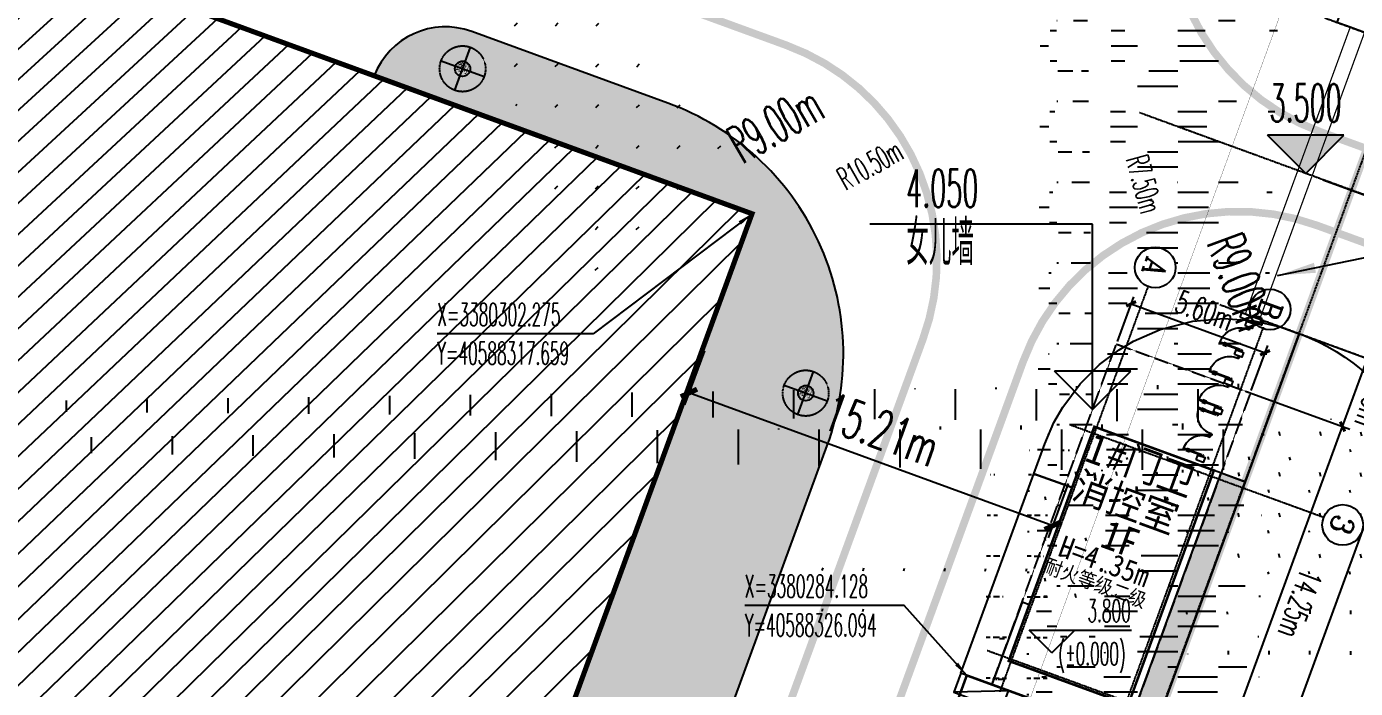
# Model space of a CAD drawing. Extents: x 40587750025 to 40589176181, y 3379490076 to 3381196839.
# Drawn here: x 40588289168 to 40588341356, y 3380283615 to 3380309632 of the extents above; entities that cross this region are included whole.
import ezdxf
from ezdxf.enums import TextEntityAlignment as Align

# ---------------------------------------------------------------- set-up
doc = ezdxf.new("R2010")
doc.units = 0
doc.header["$LTSCALE"] = 10
for name, pattern in [('10平面$0$DOTE', [2.4200000000000004, 2, -0.2, 0.02, -0.2]), ('CENTER', [50.800000000000004, 31.75, -6.35, 6.35, -6.35]), ('DASH', [0.35, 0.25, -0.1]), ('DOTE', [2.4200000000000004, 2, -0.2, 0.02, -0.2]), ('总平面图轴网$0$DASHED', [0.75, 0.5, -0.25])]:
    doc.linetypes.add(name, pattern=pattern)
for name, color, linetype in [('0-HX', 1, 'Continuous'), ('00绿地$0$A-车位', 253, 'Continuous'), ('10平面$0$A-AXIS-DOTE', 14, '10平面$0$DOTE'), ('A-AXIS-D', 1, 'Continuous'), ('A-AXIS-DOTE', 14, 'DOTE'), ('A-AXIS-DP', 126, 'Continuous'), ('A-CURTAIN', 84, 'Continuous'), ('A-HATCH-1', 252, 'Continuous'), ('A-LIN-Dot', 163, 'DASH'), ('A-LIN-V', 9, 'Continuous'), ('A-建筑提资施工单位', 211, 'Continuous'), ('AS-WALL', 40, 'Continuous'), ('AXIS_TEXT', 7, 'Continuous'), ('DIM_LEAD', 3, 'Continuous'), ('JT-路缘石线', 5, 'Continuous'), ('JT-道路红线', 7, 'Continuous'), ('建-尺寸', 3, 'Continuous'), ('建-文字', 7, 'Continuous'), ('建-标高', 3, 'Continuous'), ('建筑物控制线', 7, 'Continuous'), ('总-坐标', 3, 'Continuous'), ('总-标高', 3, 'Continuous'), ('消防车道', 20, 'Continuous')]:
    doc.layers.add(name, color=color, linetype=linetype)
doc.styles.add('_TCH_AXIS', font='COMPLEX', dxfattribs={"bigfont": 'GBCBIG'})
doc.styles.add('_TCH_DIM', font='SIMPLEX', dxfattribs={"width": 0.7, "bigfont": 'GBCBIG'})
doc.styles.add('A-DIM', font='SIMPLEX', dxfattribs={"width": 0.7, "bigfont": 'GBCBIG'})
doc.styles.add('A-DIM_T3', font='SIMPLEX', dxfattribs={"width": 0.6, "bigfont": 'GBCBIG'})
doc.styles.add('A-STANDARD', font='SIMPLEX', dxfattribs={"width": 0.7, "bigfont": 'GBCBIG'})
doc.styles.add('黑体', font='simhei.ttf', dxfattribs={"width": 0.9})
doc.dimstyles.new('A-DIM-300', dxfattribs={"dimscale": 300, "dimtxt": 2.975, "dimasz": 1, "dimexe": 1, "dimexo": 1, "dimgap": 1, "dimtad": 1, "dimlfac": 0.001, "dimzin": 0, "dimdsep": 46, "dimtxsty": 'A-DIM_T3', "dimblk": 'ARCHTICK', "dimcen": 0.09, "dimazin": 2, "dimtfac": 1, "dimtix": 1, "dimtmove": 2, "dimatfit": 3, "dimfxl": 0, "dimtolj": 1, "dimtzin": 0, "dimarcsym": 0})
doc.dimstyles.new('A-DIM-500', dxfattribs={"dimscale": 500, "dimtxt": 2.975, "dimasz": 1, "dimexe": 1, "dimexo": 1, "dimgap": 1, "dimtad": 1, "dimlfac": 0.001, "dimzin": 0, "dimdsep": 46, "dimtxsty": 'A-DIM_T3', "dimblk": 'ARCHTICK', "dimcen": 0.09, "dimazin": 2, "dimtfac": 1, "dimtix": 1, "dimtmove": 2, "dimatfit": 3, "dimfxl": 0, "dimtolj": 1, "dimtzin": 0, "dimarcsym": 0})
pattern_1 = [(19.99999999999998, (440.107795715332, 194.2398300170898), (956.275963936384, 2050.740422578524), [240, -48, 64, -48, 240, -960]), (19.99999999999998, (348.5154342651367, 211.9834671020508), (956.275963936384, 2050.740422578524), [160, -120, 240, -120, 160, -800]), (19.99999999999998, (655.8504104614258, 1004.918022155762), (956.275963936384, 2050.740422578524), [200, -80, 200, -1120]), (19.99999999999998, (-205.3501281738281, 1032.003547668457), (956.275963936384, 2050.740422578524), [80, -160, 80, -1280]), (110, (-54.99931335449219, 1086.72677230835), (-2050.740422578524, 956.275963936384), [143.9999999999999, -1456]), (110, (724.3924865722656, 348.7915229797363), (-2050.740422578524, 956.275963936384), [159.9999999999999, -1440]), (110, (881.3766403198242, 1087.002857208252), (-2050.740422578524, 956.275963936384), [159.9999999999999, -1440]), (65.00000000000001, (925.3208694458008, 404.8966331481934), (-547.2322293314808, 1503.508193286057), [160, -2102.7416992]), (154.9999999999999, (534.4087371826172, 262.6162528991699), (-1503.508193286057, -547.2322293314808), [160, -2102.741699199999]), (83.43494882, (877.4794540405273, 395.9972076416016), (-547.2322292444445, 1503.508193285503), [160, -3417.7087632]), (95.96375653, (799.5678939819336, 376.1531410217285), (-547.2322291846804, 1503.508193052025), [159.9999999999999, -6436.969001599999]), (95.96375653, (956.5520477294922, 1114.364471435547), (-547.2322291846804, 1503.508193052025), [128, -6468.969001599999]), (95.96375653, (-24.92916107177734, 1097.671417236328), (-547.2322291846804, 1503.508193052025), [112, -6484.969001599998]), (124.03624347, (649.2170791625977, 321.4299125671387), (-547.2322292935037, 1503.508193012417), [160, -6436.9690016]), (124.03624347, (806.2012252807617, 1059.641246795654), (-547.2322292935037, 1503.508193012417), [128, -6468.9690016]), (124.03624347, (-85.06947326660156, 1075.782127380371), (-547.2322292935037, 1503.508193012417), [112, -6484.9690016]), (136.5650512, (576.7778244018555, 286.5507621765137), (-547.2322299226216, 1503.508193038666), [159.9999999999999, -3417.706876319999])]

# ---------------------------------------------------------------- blocks, each defined once
blk = doc.blocks.new('GGRrrrr')
at = {"layer": 'A-CURTAIN'}
h = blk.add_hatch(dxfattribs=at)
h.set_pattern_fill('草坪或沼泽', color=256, scale=400, angle=19.99999999999998)
h.set_pattern_definition(pattern_1)
h.paths.add_polyline_path([(1393117.320922852, 618300.9193000793), (1393292.936767578, 540880.4741477966), (1330517.002159119, 532866.5696678162), (1241737.975387573, 527102.5202484131), (1161598.890319824, 521245.7613601685), (1240382.850791931, 783371.5528144836), (1244595.073738098, 797109.7279624939), (1261185.678756714, 852563.1131820679), (1335771.367614746, 847453.3053207397), (1355485.375518799, 842594.5098495483), (1380777.422203064, 840861.7712898254), (1392639.610717773, 828900.035358429), (1392845.235137939, 738250.2696037292), (1391845.237701416, 738248.0012702942), (1391806.246421814, 755447.9559936523), (1391306.45426178, 755446.8222770691), (1391785.831069946, 764447.9511528015), (1391640.544288635, 828487.3259391785), (1380332.88168335, 839889.8824043274), (1355330.389472961, 841602.7838134766), (1335616.381584167, 846461.5792884827), (1261914.650527954, 851510.8278846741), (1245552.140869141, 796819.8416023254), (1241339.732727051, 783081.0626220703), (1162974.660324097, 522348.9729347229), (1241669.135520935, 528100.1562232971), (1330421.199440002, 533862.4550628662), (1392290.937599182, 541760.6755371094), (1392117.323532104, 618298.6509666443)])
h.paths.add_polyline_path([(1393076.15146637, 636450.5321846008), (1392076.154045105, 636448.2638511658), (1392062.989784241, 641998.404788971), (1391563.607894897, 641997.2195243835), (1392041.628883362, 650998.2749595642), (1391886.520614624, 720048.3890342712), (1392886.518035889, 720050.6573638916)])
h = blk.add_hatch(dxfattribs=at)
h.set_pattern_fill('草坪或沼泽', color=256, scale=400, angle=19.99999999999998)
h.set_pattern_definition([(19.99999999999998, (440.107795715332, 194.2398300170898), (956.2759639363836, 2050.740422578524), [240, -48, 64, -48, 240, -960]), (19.99999999999998, (348.5154342651367, 211.9834671020508), (956.2759639363836, 2050.740422578524), [160, -120, 240, -120, 160, -800]), (19.99999999999998, (655.8504104614258, 1004.918022155762), (956.2759639363836, 2050.740422578524), [200, -80, 200, -1120]), (19.99999999999998, (-205.3501281738281, 1032.003547668457), (956.2759639363836, 2050.740422578524), [80, -160, 80, -1280]), (110, (-54.99931335449219, 1086.72677230835), (-2050.740422578524, 956.2759639363836), [143.9999999999999, -1456]), (110, (724.3924865722656, 348.7915229797363), (-2050.740422578524, 956.2759639363836), [159.9999999999999, -1440]), (110, (881.3766403198242, 1087.002857208252), (-2050.740422578524, 956.2759639363836), [159.9999999999999, -1440]), (65.00000000000001, (925.3208694458008, 404.8966331481934), (-547.2322293314807, 1503.508193286057), [160, -2102.7416992]), (154.9999999999999, (534.4087371826172, 262.6162528991699), (-1503.508193286057, -547.2322293314807), [160, -2102.741699199999]), (83.43494882, (877.4794540405273, 395.9972076416016), (-547.2322292444445, 1503.508193285503), [160, -3417.7087632]), (95.96375653, (799.5678939819336, 376.1531410217285), (-547.2322291846804, 1503.508193052025), [159.9999999999999, -6436.969001599999]), (95.96375653, (956.5520477294922, 1114.364471435547), (-547.2322291846804, 1503.508193052025), [128, -6468.969001599999]), (95.96375653, (-24.92916107177734, 1097.671417236328), (-547.2322291846804, 1503.508193052025), [112, -6484.969001599998]), (124.03624347, (649.2170791625977, 321.4299125671387), (-547.2322292935037, 1503.508193012417), [160, -6436.9690016]), (124.03624347, (806.2012252807617, 1059.641246795654), (-547.2322292935037, 1503.508193012417), [128, -6468.9690016]), (124.03624347, (-85.06947326660156, 1075.782127380371), (-547.2322292935037, 1503.508193012417), [112, -6484.9690016]), (136.5650512, (576.7778244018555, 286.5507621765137), (-547.232229922622, 1503.508193038667), [159.9999999999999, -3417.706876319999])])
edge = h.paths.add_edge_path()
edge.add_line((1391002.783584595, 755446.1334381104), (1391033.862896324, 755969.2298610318))
edge.add_line((1391033.86289978, 755969.2298622131), (1391484.60933056, 764440.2374043328))
edge.add_line((1391484.609329224, 764440.2374038696), (1391240.917746339, 828322.242167785))
edge.add_line((1391240.917747498, 828322.2421684265), (1380155.065434195, 839501.1268444082))
edge.add_line((1380155.065429688, 839501.1268424988), (1355268.395031075, 841206.093397873))
edge.add_line((1355268.39503479, 841206.0933990479), (1335554.387081419, 846064.8888675765))
edge.add_line((1335554.387077332, 846064.8888664246), (1262206.239214119, 851089.9137592164))
edge.add_line((1262206.239219666, 851089.9137611389), (1173161.430034699, 554852.1791891612))
edge.add_line((1173161.430030823, 554852.1791877747), (1173522.489795612, 554879.6278408373))
edge.add_line((1173522.4897995, 554879.6278419495), (1259298.694751966, 840247.1814245735))
edge.add_line((1259298.694747925, 840247.1814231873), (1260664.251583645, 840250.287743258))
edge.add_line((1260664.251579285, 840250.2877464294), (1260650.720505403, 845748.0085758491))
edge.add_line((1260650.72051239, 845748.0085716248), (1335651.042472096, 845918.1516353745))
edge.add_line((1335651.042472839, 845918.151638031), (1335663.543034486, 840420.7167655955))
edge.add_line((1335663.543029785, 840420.7167663574), (1342663.498677632, 840436.620142065))
edge.add_line((1342663.498680115, 840436.6201400757), (1342656.698541388, 843434.4194341273))
edge.add_line((1342656.698539734, 843434.4194335938), (1345656.684828249, 843441.2245361431))
edge.add_line((1345656.684829712, 843441.2245368958), (1345663.514863657, 840443.5152480957))
edge.add_line((1345663.514862061, 840443.515247345), (1365660.002805453, 840488.87754378))
edge.add_line((1365660.002807617, 840488.8775444031), (1374552.106933233, 839873.2337869616))
edge.add_arc((1367357.655082703, 824128.4532546997), 17310.63983173795, 5.5802626876526915, 65.44234737564938, ccw=False)
edge.add_line((1384586.259040833, 825811.7408561707), (1385552.940604924, 825812.0992239242))
edge.add_line((1385552.940605164, 825812.0992240906), (1390246.63666195, 825822.7249858105))
edge.add_line((1390246.636665344, 825822.72498703), (1390404.911168448, 755445.2751032704))
edge.add_line((1390404.911170959, 755445.2751045227), (1391002.783589707, 755446.1334401162))
h = blk.add_hatch(dxfattribs=at)
h.set_pattern_fill('草坪或沼泽', color=256, scale=400, angle=19.99999999999998)
h.set_pattern_definition(pattern_1)
edge = h.paths.add_edge_path()
edge.add_arc((1358469.977905273, 639472.7920036316), 3000.732754356062, 181.0990950428701, 270.1245664520083)
edge.add_line((1358476.501800537, 636472.0663452148), (1366676.015941844, 636490.6453150914))
edge.add_arc((1366652.198074341, 646990.6183128357), 10500.00001398691, 270.12996803641, 0.1299660173260436)
edge.add_line((1377152.171073914, 647014.4358100891), (1376996.336584259, 715714.259066583))
edge.add_arc((1366496.363571167, 715690.4415550232), 10500.00001027827, 0.1299660955623371, 90.12996813546087)
edge.add_line((1366472.545707703, 726190.414554596), (1358273.008517743, 726171.8149086899))
edge.add_arc((1358280.118545532, 723171.0912055969), 3000.732125477395, 90.13575865291708, 179.1612463305892)
edge.add_line((1355279.707946777, 723215.0173950195), (1371079.667372906, 723250.8576423869))
edge.add_line((1371079.667350769, 723250.8576393127), (1371269.756590032, 639451.073230685))
edge.add_line((1371269.756591797, 639451.0732307434), (1355469.79724155, 639415.2329980853))
h = blk.add_hatch(dxfattribs=at)
h.set_pattern_fill('草坪或沼泽', color=256, scale=400, angle=19.99999999999998)
h.set_pattern_definition(pattern_1)
h.paths.add_polyline_path([(1386311.725509644, 709135.373298645), (1385011.286651611, 709132.423412323), (1384992.346000671, 717482.4018592834), (1386592.783988953, 717486.0322570801), (1386603.89427948, 712588.0842208862), (1386303.895027161, 712587.4037094116)])
at = {"layer": 'A-HATCH-1'}
h = blk.add_hatch(dxfattribs=at)
h.set_pattern_fill('EARTH', color=256, scale=500, angle=20.20025663599732)
h.set_pattern_definition([(20.20025663599732, (-36923192475.80328, -17186905227.18266), (941.6876541343177, 2038.022782515202), [1587.5, -1587.5]), (20.20025663599732, (-36923192681.36612, -17186904668.48695), (941.6876541343177, 2038.022782515202), [1587.5, -1587.5]), (20.20025663599732, (-36923192886.92895, -17186904109.79124), (941.6876541343177, 2038.022782515202), [1587.5, -1587.5]), (110.2002566359973, (-36923192769.21803, -17186903855.0384), (-2038.022782515202, 941.6876541343177), [1587.5, -1587.5]), (110.2002566359973, (-36923192210.52229, -17186903649.47556), (-2038.022782515202, 941.6876541343177), [1587.5, -1587.5]), (110.2002566359973, (-36923191651.82658, -17186903443.91272), (-2038.022782515202, 941.6876541343177), [1587.5, -1587.5])])
h.paths.add_polyline_path([(1384992.346000671, 717482.4018592834), (1384989.510650635, 718732.3989143372), (1385042.510108948, 719639.6194725037), (1385156.424713135, 720322.9851760864), (1385486.353981018, 721433.8232765198), (1385938.002243042, 722400.1635627747), (1386457.531074524, 723206.4794692993), (1386875.437812805, 723722.5797309875), (1387698.741546631, 724519.9154167175), (1388780.182403564, 725267.9256248474), (1389896.328948975, 725786.8476638794), (1391022.324966431, 726104.5064506531), (1392078.304786682, 726238.1313209534), (1392872.479240417, 726239.9327812195), (1392886.519798279, 720050.6573753357), (1386586.998893738, 720036.3679237366), (1386592.783943176, 717486.0322532654)])
at = {"layer": 'A-CURTAIN'}
blk.add_lwpolyline([(1355469.797241211, 639415.2329978943, 0.4092405489993675), (1358476.501800537, 636472.0663452148), (1366676.015937805, 636490.6453132629, 0.4142135520516368), (1377152.171073914, 647014.4358100891), (1376996.336585999, 715714.2590675354, 0.4142135728009565), (1366472.545707703, 726190.414554596), (1358273.008514404, 726171.814907074, 0.4092406318726323), (1355279.707946777, 723215.0173950195), (1371079.667350769, 723250.8576393127), (1371269.756591797, 639451.0732307434)], format="xyb", close=True, dxfattribs=at)
for points in [[(1393076.15146637, 636450.5321846008), (1392076.154045105, 636448.2638511658), (1392062.989784241, 641998.404788971), (1391563.607894897, 641997.2195243835), (1392041.628883362, 650998.2749595642), (1391886.520614624, 720048.3890342712), (1392886.518035889, 720050.6573638916)], [(1386311.725509644, 709135.373298645), (1385011.286651611, 709132.423412323), (1384992.346000671, 717482.4018592834), (1386592.783988953, 717486.0322570801), (1386603.89427948, 712588.0842208862), (1386303.895027161, 712587.4037094116)]]:
    blk.add_lwpolyline(points, close=True, dxfattribs=at)
at = {"layer": 'A-HATCH-1'}
blk.add_lwpolyline([(1384992.346000671, 717482.4018592834), (1384989.510650635, 718732.3989143372), (1385042.510108948, 719639.6194725037), (1385156.424713135, 720322.9851760864), (1385486.353981018, 721433.8232765198), (1385938.002243042, 722400.1635627747), (1386457.531074524, 723206.4794692993), (1386875.437812805, 723722.5797309875), (1387698.741546631, 724519.9154167175), (1388780.182403564, 725267.9256248474), (1389896.328948975, 725786.8476638794), (1391022.324966431, 726104.5064506531), (1392078.304786682, 726238.1313209534), (1392872.479240417, 726239.9327812195), (1392886.519798279, 720050.6573753357), (1386586.998893738, 720036.3679237366), (1386592.783943176, 717486.0322532654)], close=True, dxfattribs=at)
blk = doc.blocks.new('00绿地$0$G$C40593B0A')
at = {"layer": '00绿地$0$A-车位'}
blk.add_lwpolyline([(-1559.999999523163, 590.0000009536743), (-759.9999995231628, 590.0000009536743), (-759.9999995231628, -1409.999999046326), (-1559.999999523163, -1409.999998569489)], close=True, dxfattribs=at)
blk.add_lwpolyline([(-759.9999995231628, 590.0000004768372), (-1559.999999284744, -1409.999998569489)], dxfattribs=at)
blk = doc.blocks.new('entry01')
at = {"layer": 'A-AXIS-D'}
for points in [[(0, 2.121320343559645), (2.121320343559631, 1.4210854715202e-14), (0, -2.121320343559645)], [(-0.700000000000017, -1.25), (-0.3000000000000114, -1.25), (-0.3000000000000114, 1.25), (-0.700000000000017, 1.25)]]:
    blk.add_hatch(color=20, dxfattribs=at).paths.add_polyline_path(points)
at = {"layer": 'A-AXIS-D', "color": 20}
blk.add_lwpolyline([(0, 2.121320343559645), (2.121320343559631, 1.4210854715202e-14), (0, -2.121320343559645), (0, 2.121320343559645)], dxfattribs=at)
blk.add_lwpolyline([(-0.700000000000017, -1.25), (-0.3000000000000114, -1.25), (-0.3000000000000114, 1.25), (-0.700000000000017, 1.25)], close=True, dxfattribs=at)
blk = doc.blocks.new('_ArchTick')
at = {"color": 0, "linetype": 'ByBlock', "const_width": 0.4}
blk.add_lwpolyline([(-0.5, -0.5), (0.5, 0.5)], dxfattribs=at)
blk = doc.blocks.new('*D656')
at = {"layer": 'Defpoints', "color": 0}
for p in [(105697.1315954852, -705082.0393479206), (110049.9798121285, -705082.0393467167), (105697.1315994263, -719331.6971225739)]:
    blk.add_point(p, dxfattribs=at)
at = {"layer": '建-尺寸', "color": 0, "lineweight": -2}
for p, q in [((105997.1315954852, -705082.0393478376), (110349.9798121285, -705082.0393466337)), ((110049.9798160696, -719331.69712137), (110049.9798121285, -705082.0393467167)), ((105997.1315994263, -719331.6971224908), (110349.9798160696, -719331.697121287))]:
    blk.add_line(p, q, dxfattribs=at)
at = {"layer": '建-尺寸', "color": 0, "lineweight": -2, "xscale": 300, "yscale": 300, "zscale": 300}
for p, rotation in [((110049.9798121285, -705082.0393467167), 90.00000001584644), ((110049.9798160696, -719331.69712137), 270.0000000158465)]:
    blk.add_blockref('_ArchTick', p, dxfattribs=dict(at, rotation=rotation))
at = {"layer": '建-尺寸', "color": 0, "insert": (110874.979814099, -712206.8682338152), "char_height": 892.5, "attachment_point": 5, "rotation": 270.00000001584647, "style": 'A-DIM_T3'}
blk.add_mtext('\\A1;14.25m', dxfattribs=at)
blk = doc.blocks.new('*D657')
at = {"layer": 'Defpoints', "color": 0}
for p in [(105697.1315946969, -702231.7040954747), (110049.9798113402, -702231.7040942708), (105697.1315954852, -705082.0393479206)]:
    blk.add_point(p, dxfattribs=at)
at = {"layer": '建-尺寸', "color": 0, "lineweight": -2}
for p, q in [((105997.1315946969, -702231.7040953917), (110349.9798113402, -702231.7040941878)), ((110049.9798121285, -705082.0393467167), (110049.9798113402, -702231.7040942708)), ((105997.1315954852, -705082.0393478376), (110349.9798121285, -705082.0393466337))]:
    blk.add_line(p, q, dxfattribs=at)
at = {"layer": '建-尺寸', "color": 0, "lineweight": -2, "xscale": 300, "yscale": 300, "zscale": 300}
for p, rotation in [((110049.9798113402, -702231.7040942708), 90.00000001584637), ((110049.9798121285, -705082.0393467167), 270.0000000158464)]:
    blk.add_blockref('_ArchTick', p, dxfattribs=dict(at, rotation=rotation))
at = {"layer": '建-尺寸', "color": 0, "insert": (110874.9798117343, -703656.8717202656), "char_height": 892.5, "attachment_point": 5, "rotation": 270.00000001584647, "style": 'A-DIM_T3'}
blk.add_mtext('\\A1;2.85m', dxfattribs=at)
blk = doc.blocks.new('*D658')
at = {"layer": 'Defpoints', "color": 0}
for p in [(105697.1315930375, -696232.03881519), (110049.9798096809, -696232.0388139861), (105697.1315946969, -702231.7040954747)]:
    blk.add_point(p, dxfattribs=at)
at = {"layer": '建-尺寸', "color": 0, "lineweight": -2}
for p, q in [((105997.1315930375, -696232.038815107), (110349.9798096809, -696232.0388139031)), ((110049.9798113402, -702231.7040942708), (110049.9798096809, -696232.0388139861)), ((105997.1315946969, -702231.7040953917), (110349.9798113402, -702231.7040941878))]:
    blk.add_line(p, q, dxfattribs=at)
at = {"layer": '建-尺寸', "color": 0, "lineweight": -2, "xscale": 300, "yscale": 300, "zscale": 300}
for p, rotation in [((110049.9798096809, -696232.0388139861), 90.00000001584642), ((110049.9798113402, -702231.7040942708), 270.0000000158464)]:
    blk.add_blockref('_ArchTick', p, dxfattribs=dict(at, rotation=rotation))
at = {"layer": '建-尺寸', "color": 0, "insert": (110874.9798105105, -699231.8714539004), "char_height": 892.5, "attachment_point": 5, "rotation": 270.00000001584647, "style": 'A-DIM_T3'}
blk.add_mtext('\\A1;6.00m', dxfattribs=at)
blk = doc.blocks.new('*D659')
at = {"layer": 'Defpoints', "color": 0}
for p in [(105697.131591378, -690231.7040888566), (110049.9798080213, -690231.7040876527), (105697.1315930375, -696232.03881519)]:
    blk.add_point(p, dxfattribs=at)
at = {"layer": '建-尺寸', "color": 0, "lineweight": -2}
for p, q in [((105997.131591378, -690231.7040887736), (110349.9798080213, -690231.7040875697)), ((110049.9798096809, -696232.0388139861), (110049.9798080213, -690231.7040876527)), ((105997.1315930375, -696232.038815107), (110349.9798096809, -696232.0388139031))]:
    blk.add_line(p, q, dxfattribs=at)
at = {"layer": '建-尺寸', "color": 0, "lineweight": -2, "xscale": 300, "yscale": 300, "zscale": 300}
for p, rotation in [((110049.9798080213, -690231.7040876527), 90.00000001584647), ((110049.9798096809, -696232.0388139861), 270.0000000158465)]:
    blk.add_blockref('_ArchTick', p, dxfattribs=dict(at, rotation=rotation))
at = {"layer": '建-尺寸', "color": 0, "insert": (110874.9798088511, -693231.8714505913), "char_height": 892.5, "attachment_point": 5, "rotation": 270.00000001584647, "style": 'A-DIM_T3'}
blk.add_mtext('\\A1;6.00m', dxfattribs=at)
blk = doc.blocks.new('*D660')
at = {"layer": 'Defpoints', "color": 0}
for p in [(106196.6623686877, -703400.0001625192), (100597.1310348511, -705277.9606723785), (106196.6623686877, -705277.9606723785)]:
    blk.add_point(p, dxfattribs=at)
at = {"layer": '建-尺寸', "color": 0, "lineweight": -2}
for p, q in [((100597.1310348511, -704977.9606723785), (100597.1310348511, -703100.0001625192)), ((100597.1310348511, -703400.0001625192), (106196.6623686877, -703400.0001625192)), ((106196.6623686877, -704977.9606723785), (106196.6623686877, -703100.0001625192))]:
    blk.add_line(p, q, dxfattribs=at)
at = {"layer": '建-尺寸', "color": 0, "lineweight": -2, "xscale": 300, "yscale": 300, "zscale": 300, "rotation": 180}
blk.add_blockref('_ArchTick', (100597.1310348511, -703400.0001625192), dxfattribs=at)
at = {"layer": '建-尺寸', "color": 0, "lineweight": -2, "xscale": 300, "yscale": 300, "zscale": 300}
blk.add_blockref('_ArchTick', (106196.6623686877, -703400.0001625192), dxfattribs=at)
at = {"layer": '建-尺寸', "color": 0, "insert": (103396.8967017694, -702653.7501625192), "char_height": 892.5, "attachment_point": 5, "style": 'A-DIM_T3'}
blk.add_mtext('\\A1;5.60m', dxfattribs=at)
blk = doc.blocks.new('DOOR2DLIB$SYSLIB$00000111')
at = {"color": 0}
for p, q in [((0.4175438589991707, 0.7821568824082661), (0.3826692364772697, 0.7821568824082661)), ((0.3826692364772697, 0.7821568824082661), (0.3826692364772697, 0.6235084014994356)), ((0.4175438589991707, 0.6235084014994428), (0.3826692364772697, 0.6235084014994428)), ((0.4587719294995871, 0.9168053643052119), (0.4175438589991707, 0.9168053643052119)), ((0.4175438589991707, 0.9168053643052119), (0.4175438589991707, 0.08070055595349146)), ((0.4587719294995871, 0.08070055595349146), (0.4587719294995871, 0.9168053643052119)), ((0.4936465520214881, 0.7821568824082661), (0.4587719294995871, 0.7821568824082661)), ((0.4936465520214881, 0.6235084014994428), (0.4587719294995871, 0.6235084014994428)), ((0.4936465520214881, 0.7821568824082661), (0.4936465520214881, 0.6235084014994356)), ((-0.4999999999999982, -0.001755585047334307), (-0.4999999999999982, 0.08070055595349857)), ((-0.4999999999999982, 0.08070055595349146), (-0.4587719294995836, 0.08070055595349146)), ((-0.4587719294995853, 0.08070055595349146), (-0.4587719294995853, 0.03947248545308213)), ((-0.4587719294995853, 0.03947248545308213), (-0.4175438589991707, 0.03947248545308213)), ((-0.4175438589991707, 0.03947248545308213), (-0.4175438589991707, -0.001755585047334307)), ((0.4175438589991707, 0.08070055595349146), (0.4587719294995871, 0.08070055595349146)), ((0.4175438589991707, 0.03947248545308213), (0.4175438589991707, -0.001755585047334307)), ((0.4587719294995871, 0.03947248545308213), (0.4175438589991707, 0.03947248545308213)), ((0.4587719294995871, 0.08070055595349146), (0.4587719294995871, 0.03947248545308213)), ((0.5, 0.08070055595349146), (0.4587719294995871, 0.08070055595349146)), ((0.5, -0.001755585047334307), (0.5, 0.08070055595349857)), ((-0.4175438589991707, -0.001755585047334307), (-0.4999999999999982, -0.001755585047334307)), ((-0.4999999999999982, -0.001755585047334307), (-0.4999999999999982, -0.001755585047334307)), ((0.4175438589991707, -0.001755585047334307), (0.5, -0.001755585047334307)), ((0.5, -0.001755585047334307), (0.5, -0.001755585047334307))]:
    blk.add_line(p, q, dxfattribs=at)
blk.add_arc((0.4175438589991707, 0.08070055595349146), 0.8361048083517187, 90, 182.8263833917127, dxfattribs=at)
blk = doc.blocks.new('G$C8544DC05')
at = {"layer": 'A-AXIS-DOTE'}
for points in [[(-5.21540641784668e-08, -1.949999995529652), (-7.450580596923828e-09, -1.049999989569187)], [(-0.4500000402331352, -1.499999985098839), (0.4499999657273293, -1.49999999627471)]]:
    blk.add_lwpolyline(points, dxfattribs=at)
at = {"layer": 'A-LIN-V', "linetype": 'DASH', "ltscale": 0.001}
blk.add_circle((-3.725290298461914e-08, -1.49999999627471), 0.4500000024073871, dxfattribs=at)
at = {"layer": 'A-LIN-V'}
blk.add_circle((-3.725290298461914e-08, -1.49999999627471), 0.1500000024073871, dxfattribs=at)
at = {"layer": '建-文字', "style": 'A-STANDARD', "width": 0.7}
blk.add_text('路灯', height=0.1762962962962963, dxfattribs=at).set_placement((-0.120827428996563, -1.579730201512575))
blk = doc.blocks.new('*D571')
at = {"layer": 'Defpoints', "color": 0}
for p in [(40588315957.95322, 3380297356.965292), (40588315180.63831, 3380295229.434608), (40588330244.34809, 3380292137.286081)]:
    blk.add_point(p, dxfattribs=at)
at = {"layer": '建-尺寸', "color": 0, "lineweight": -2}
for p, q in [((40588315786.36688, 3380296887.329124), (40588315009.05198, 3380294759.798441)), ((40588329467.03319, 3380290009.755398), (40588315180.63831, 3380295229.434608)), ((40588330072.76176, 3380291667.649913), (40588329295.44685, 3380289540.11923))]:
    blk.add_line(p, q, dxfattribs=at)
at = {"layer": '建-尺寸', "color": 0, "lineweight": -2, "xscale": 500, "yscale": 500, "zscale": 500}
for p, rotation in [((40588315180.63831, 3380295229.434608), 159.9297113859497), ((40588329467.03319, 3380290009.755398), 339.9297113859496)]:
    blk.add_blockref('_ArchTick', p, dxfattribs=dict(at, rotation=rotation))
at = {"layer": '建-尺寸', "color": 0, "insert": (40588322750.65676, 3380293787.814969), "char_height": 1487.5, "attachment_point": 5, "rotation": 339.9297113859497, "style": 'A-DIM_T3'}
blk.add_mtext('\\A1;15.21m', dxfattribs=at)
blk = doc.blocks.new('66666666666666666666')
at = {"layer": 'DIM_LEAD'}
blk.add_hatch(color=256, dxfattribs=at).paths.add_polyline_path([(105616.6669158936, -700379.9999980927), (106997.2781778953, -699760.3930748657), (106786.704802434, -699420.3065365453)], flags=17)
at = {"layer": 'A-AXIS-D'}
for centre in [(100997.1309814453, -701734.9233989716), (105797.1309661865, -701734.9234142303), (111381.8865127563, -708712.0395374298), (111331.8865203857, -718057.0395145416)]:
    blk.add_circle(centre, 799.9999999999977, dxfattribs=at)
at = {"layer": 'A-AXIS-DOTE'}
for p, q in [((117391.3523635864, -696232.0388202667), (98332.86907196045, -696232.03881073)), ((100997.1309356689, -719489.9234027863), (100997.1309280396, -702480.0000038147)), ((105797.1309204102, -719489.9234237671), (105797.1310195923, -702479.9999904633)), ((99963.93167877197, -708682.0393390656), (110582.4492416382, -708682.0393428802)), ((99963.9317703247, -718132.0393390656), (110535.4098968506, -718132.0393543243))]:
    blk.add_line(p, q, dxfattribs=at)
at = {"layer": 'A-LIN-Dot'}
blk.add_lwpolyline([(100597.1309204102, -719332.0393352509), (100597.1309356689, -705082.039352417), (106197.1313171387, -705082.0393199921), (106197.1313018799, -719332.0393276215)], close=True, dxfattribs=at)
at = {"layer": 'A-LIN-V'}
blk.add_lwpolyline([(105697.1312408447, -690231.7040920258), (104797.1312713623, -690231.7040901184)], dxfattribs=at)
at = {"layer": 'A-LIN-V', "linetype": 'DASH', "ltscale": 2, "const_width": 50}
for points in [[(104946.6669158936, -690231.7040958405), (104946.6669158936, -702231.7040882111)], [(105546.6669464111, -690231.7040977478), (105546.6669158936, -702231.7040958405)]]:
    blk.add_lwpolyline(points, dxfattribs=at)
at = {"layer": 'A-LIN-V'}
for points in [[(104797.1312942505, -702431.7040805817), (104797.1312561035, -702231.7040958405), (105697.1312255859, -702231.7040996552), (105697.1312408447, -702431.7040920258)], [(105097.1312789917, -702681.7040786743), (105097.1312789917, -702481.7040920258), (105397.1312713623, -702481.7040882111), (105397.1312713623, -702681.704076767)], [(105097.1312713623, -703881.7040786743), (105097.1313018799, -703681.7040805817), (105397.1313095093, -703681.704082489), (105397.1312789917, -703881.7040805817)], [(105097.1312866211, -705081.704076767), (105097.1312866211, -704881.7040843964), (105397.1312637329, -704881.7040882111), (105397.1312789917, -705081.704076767)], [(105097.1312789917, -706281.7040729523), (105097.1312789917, -706081.7040882111), (105397.1312637329, -706081.7040882111), (105397.1312942505, -706281.704076767)], [(105097.1313400269, -708281.7040672302), (105097.1313400269, -708081.7040805817), (105397.1312484741, -708081.7040901184), (105397.1312561035, -708281.7040786743)]]:
    blk.add_lwpolyline(points, close=True, dxfattribs=at)
at = {"layer": 'AS-WALL', "color": 20, "const_width": 100}
blk.add_lwpolyline([(100897.1309738159, -708431.6971302032), (105897.1312408447, -708431.6971263885), (105897.1312332153, -718231.6971607208), (100897.1309814453, -718231.6971492767)], close=True, dxfattribs=at)
at = {"layer": 'DIM_LEAD'}
for p, q in [((105616.6669158936, -700379.9999980927), (111333.9440612793, -696839.999994278)), ((111333.9440612793, -696839.999994278), (121626.3234288144, -696839.999994278))]:
    blk.add_line(p, q, dxfattribs=at)
at = {"layer": 'A-AXIS-D', "xscale": -999.9999999999998, "yscale": 1000, "zscale": 1000, "rotation": 0.1495342307373651}
blk.add_blockref('entry01', (114031.3523483276, -696232.0388240814), dxfattribs=at)
at = {"layer": 'A-LIN-V', "zscale": 100}
for p, xscale, yscale, rotation in [((105310.2872467041, -703181.7040843964), 1000.000008912118, -1000.000008912118, 270.0000007138132), ((105310.2872314453, -704381.1546459198), 1001.098882521298, -1001.098882521298, 270.0000005714799), ((105310.2872314453, -705581.8717308044), 999.664715706611, -999.664715706611, 270.0000004354633), ((105310.2872161865, -706731.7040691376), 899.999995989863, 899.999995989863, 89.9999995548852), ((105310.2872238159, -707631.7040805817), 900.0000175571807, -900.0000175571807, 270.0000005736524)]:
    blk.add_blockref('DOOR2DLIB$SYSLIB$00000111', p, dxfattribs=dict(at, xscale=xscale, yscale=yscale, rotation=rotation))
at = {"layer": 'A-AXIS-DP', "color": 7, "style": 'A-DIM_T3', "width": 0.6000000000000002}
blk.add_text('1', height=1119.999999999998, rotation=269.9999999325915, dxfattribs=at).set_placement((110791.5376586914, -717877.312582016))
at = {"layer": 'AXIS_TEXT', "style": '_TCH_AXIS'}
for s, height, rotation, width, p, p2 in [('A', 870.5142551923832, 270.0000018609232, 0.9444444070689639, (100561.8738174438, -701382.5724086761), (100561.873840332, -702087.2743968964)), ('B', 870.5142551923825, 270.0000006203077, 1.000000030797642, (105361.8738327026, -701382.5723934174), (105361.873840332, -702087.2744312286)), ('3', 870.5142551923828, 270.0000006203077, 1.214285758256029, (110933.5013580322, -708359.1329307556), (110933.5013656616, -709063.8349723816))]:
    blk.add_text(s, height=height, rotation=rotation, dxfattribs=dict(at, width=width)).set_placement(p, p2, align=Align.FIT)
at = {"layer": 'DIM_LEAD', "color": 7, "style": '_TCH_DIM', "width": 0.7}
blk.add_text('移动门轨道', height=1762.962962962963, dxfattribs=at).set_placement((117134.6569337151, -696314.999994278))
at = {"layer": '建-文字', "style": '黑体', "width": 0.9}
for s, height, p in [('#', 1143.057939914163, (101776.4871368408, -709764.8740749359)), ('门卫', 1143.057939914163, (102516.2639608751, -709764.8740749359)), ('消控室', 1143.057939914163, (100977.9549102783, -711361.523431778)), ('1F', 1143.057939914163, (102667.684677124, -712786.2616786957)), ('H=4.35m', 857.2934549356223, (101248.3936233521, -713692.3252849579)), ('耐火等级二级', 571.5289699570816, (100938.3881378174, -714473.3916816711))]:
    blk.add_text(s, height=height, dxfattribs=at).set_placement(p)
at = {"layer": '建-尺寸'}
for base, p1, p2, angle, picture, middle in [((110049.9798080213, -690231.7040876527), (105697.1315930375, -696232.03881519), (105697.131591378, -690231.7040888566), 90.00000001584618, '*D659', (110874.9798088511, -693231.8714505913)), ((110049.9798096809, -696232.0388139861), (105697.1315946969, -702231.7040954747), (105697.1315930375, -696232.03881519), 90.00000001584698, '*D658', (110874.9798105105, -699231.8714539004)), ((110049.9798113402, -702231.7040942708), (105697.1315954852, -705082.0393479206), (105697.1315946969, -702231.7040954747), 90.00000001584608, '*D657', (110874.9798117343, -703656.8717202656)), ((110049.9798121285, -705082.0393467167), (105697.1315994263, -719331.6971225739), (105697.1315954852, -705082.0393479206), 90.00000001584657, '*D656', (110874.979814099, -712206.8682338152))]:
    dim = blk.add_linear_dim(base=base, p1=p1, p2=p2, angle=angle, dimstyle='A-DIM-300', override={"dimpost": 'm'}, dxfattribs=at)
    dim.commit()
    dim.dimension.update_dxf_attribs({"geometry": picture, "text_midpoint": middle, "dimtype": 161, "text_rotation": 270.0000000158465})
dim = blk.add_aligned_dim(p1=(100597.1310348511, -705277.9606723785), p2=(106196.6623686877, -705277.9606723785), distance=1877.9605098593747, dimstyle='A-DIM-300', override={"dimpost": 'm'}, dxfattribs=at)
dim.commit()
dim.dimension.update_dxf_attribs({"geometry": '*D660', "text_midpoint": (103396.8967017694, -702653.7501625192)})
blk = doc.blocks.new('00总图-C')
at = {"layer": 'A-HATCH-1'}
h = blk.add_hatch(dxfattribs=at)
h.set_pattern_fill('ANSI31', color=8, scale=600)
h.set_pattern_definition([(45, (0, 0), (-673.5192090801867, 673.5192090801867), [])])
h.paths.add_polyline_path([(40588140496.06805, 3380277785.006165), (40588146540.46045, 3380294328.662395), (40588189424.8968, 3380349126.363404), (40588317658.96648, 3380302274.746078), (40588288901.09678, 3380223563.724436)])
at = {"layer": '建-标高'}
blk.add_hatch(color=8, dxfattribs=at).paths.add_polyline_path([(40588339402.66705, 3380303859.118065), (40588340902.66705, 3380305359.118065), (40588337902.66705, 3380305359.118065)], flags=17)
at = {"layer": '总-坐标'}
for points in [[(40588317658.96648, 3380302274.746077), (40588317132.34954, 3380301976.292339), (40588317228.94412, 3380301848.740439)], [(40588326093.57159, 3380284128.084446), (40588325752.77329, 3380284628.340931), (40588325633.60735, 3380284521.572597)]]:
    blk.add_hatch(color=8, dxfattribs=at).paths.add_polyline_path(points, flags=17)
at = {"color": 8, "linetype": 'DASH', "ltscale": 3, "const_width": 300}
blk.add_lwpolyline([(40588374373.70446, 3380393980.898591), (40588367371.55781, 3380409302.927993), (40588344233.50639, 3380419662.492842), (40588327409.83178, 3380431029.725266), (40588259176.22743, 3380461579.853973), (40588224457.8989, 3380415266.100388), (40588215760.93867, 3380403827.430825), (40588051310.19777, 3380185028.900704), (40588128542.3989, 3380162853.200386), (40588213851.09889, 3380137607.100389), (40588275532.99889, 3380123451.400389)], close=True, dxfattribs=at)
at = {"layer": '0-HX', "color": 8, "linetype": 'CENTER', "ltscale": 0.2}
blk.add_line((40588275533, 3380123451.4), (40588374373.70558, 3380393980.898193), dxfattribs=at)
blk.add_lwpolyline([(40588374373.70446, 3380393980.898591), (40588367371.55781, 3380409302.927993), (40588344233.50639, 3380419662.492842), (40588327409.83178, 3380431029.725266), (40588259176.22743, 3380461579.853973), (40588224457.8989, 3380415266.100388), (40588215760.93867, 3380403827.430825), (40588051310.19777, 3380185028.900704), (40588128542.3989, 3380162853.200386), (40588213851.09889, 3380137607.100389), (40588275532.99889, 3380123451.400389)], close=True, dxfattribs=at)
at = {"layer": '10平面$0$A-AXIS-DOTE', "color": 8, "ltscale": 2}
for points in [[(40588340152.67611, 3380309973.01777), (40588379732.7832, 3380295512.024398)], [(40588336034.60408, 3380298701.74975), (40588375614.71117, 3380284240.756378)]]:
    blk.add_lwpolyline(points, dxfattribs=at)
at = {"layer": 'A-LIN-V', "color": 8}
blk.add_lwpolyline([(40588348228.39649, 3380325334.519373), (40588342325.82658, 3380309179.03521), (40588340635.13638, 3380309796.746013), (40588346537.70624, 3380325952.230193)], close=True, dxfattribs=at)
at = {"layer": 'AS-WALL', "color": 8}
for points, const_width in [([(40588140496.06805, 3380277785.006165), (40588146540.46045, 3380294328.662395), (40588189424.8968, 3380349126.363404), (40588317658.96648, 3380302274.746078), (40588288901.09678, 3380223563.724436)], 200.0000000000001), ([(40588326093.36136, 3380284128.300979), (40588329850.45068, 3380282755.610234), (40588314750.85112, 3380241427.628277), (40588310993.7618, 3380242800.319022)], 100)]:
    blk.add_lwpolyline(points, close=True, dxfattribs=dict(at, const_width=const_width))
at = {"layer": 'JT-路缘石线', "color": 8, "ltscale": 10}
blk.add_lwpolyline([(40588338955.74104, 3380297634.482746), (40588339147.48518, 3380297564.423755, -0.4142126470591913), (40588343916.25903, 3380287304.872298), (40588318590.11734, 3380217986.577619, -0.4142133501873153), (40588308330.56275, 3380213217.778307), (40588308330.11805, 3380213217.940784)], format="xyb", dxfattribs=at)
at = {"layer": 'JT-道路红线', "color": 8}
blk.add_lwpolyline([(40588279663.92742, 3380120186.559477), (40588379774.60181, 3380394192.024467), (40588371135.52426, 3380413095.970189), (40588346673, 3380424048.539261), (40588329849.32545, 3380435415.771638), (40588230874.09999, 3380479729.8), (40588213435.8, 3380475126.9)], dxfattribs=at)
at = {"layer": '建-尺寸', "color": 8}
for points in [[(40588331981.60618, 3380304247.508982, 0, 0, 0), (40588333609.74237, 3380298387.134936, 198, 0, 0), (40588333770.352, 3380297809.030665, 0, 0, 0)], [(40588323975.7204, 3380304202.315465, 0, 0, 0), (40588320354.76881, 3380302189.449663, 198, 0, 0), (40588319830.34984, 3380301897.928228, 0, 0, 0)]]:
    blk.add_lwpolyline(points, format="xyseb", dxfattribs=at)
at = {"layer": '建-标高', "color": 8}
for p, q in [((40588339402.66705, 3380303859.118065), (40588337902.66705, 3380305359.118065)), ((40588340902.66705, 3380305359.118065), (40588337902.66705, 3380305359.118065)), ((40588339402.66705, 3380303859.118065), (40588340902.66705, 3380305359.118065)), ((40588331031.81094, 3380301868.286373), (40588322289.60671, 3380301868.286373)), ((40588331031.81094, 3380294583.99063), (40588331031.81094, 3380301868.286373)), ((40588331031.81094, 3380294583.99063), (40588329531.81094, 3380296083.99063)), ((40588332531.81094, 3380296083.99063), (40588329531.81094, 3380296083.99063)), ((40588331031.81094, 3380294583.99063), (40588332531.81094, 3380296083.99063))]:
    blk.add_line(p, q, dxfattribs=at)
at = {"layer": '建筑物控制线', "color": 8, "linetype": 'CENTER', "ltscale": 0.2, "const_width": 10}
blk.add_lwpolyline([(40588368973.08014, 3380393769.17734), (40588363607.59248, 3380405509.885407), (40588341794.0139, 3380415276.44603), (40588324970.33929, 3380426643.678454), (40588260780.11314, 3380455383.471544), (40588228448.40328, 3380412253.433139), (40588219749.53176, 3380400812.249756), (40588059670.64772, 3380187830.390625), (40588129941.80135, 3380167653.417532), (40588215120.95673, 3380142445.654731), (40588272350.83876, 3380129311.671485)], close=True, dxfattribs=at)
at = {"layer": '总-坐标', "color": 8}
for p, q in [((40588317658.96648, 3380302274.746077), (40588311420, 3380297550)), ((40588311420, 3380297550), (40588305298.5, 3380297550)), ((40588323637.66161, 3380286869.167167), (40588317377.56161, 3380286869.167167)), ((40588326093.57159, 3380284128.084446), (40588323637.66161, 3380286869.167167))]:
    blk.add_line(p, q, dxfattribs=at)
at = {"layer": '总-标高', "color": 8}
for p, q in [((40588329437.86173, 3380285009.831758), (40588328537.86173, 3380285909.831758)), ((40588328537.86173, 3380285909.831758), (40588332565.84434, 3380285909.831758)), ((40588329437.86173, 3380285009.831758), (40588330337.86173, 3380285909.831758))]:
    blk.add_line(p, q, dxfattribs=at)
at = {"color": 8, "rotation": 339.7997433640027}
blk.add_blockref('GGRrrrr', (40586781172.12674, 3380096947.084455), dxfattribs=at)
at = {"layer": '00绿地$0$A-车位', "color": 8, "xscale": -1, "rotation": 249.9297095178311}
blk.add_blockref('00绿地$0$G$C40593B0A', (40588327443.72855, 3380284444.067712), dxfattribs=at)
at = {"layer": 'A-LIN-V', "color": 8, "rotation": 339.9297114345648}
blk.add_blockref('66666666666666666666', (40588479447.00676, 3380993938.68806), dxfattribs=at)
at = {"layer": 'A-LIN-V', "color": 8, "xscale": 2000, "yscale": 2000, "zscale": 2000, "rotation": 339.9297142500761}
for p in [(40588307320.62481, 3380310789.65211), (40588320796.57078, 3380298040.916036)]:
    blk.add_blockref('G$C8544DC05', p, dxfattribs=at)
at = {"layer": '建-尺寸', "color": 8, "style": 'A-DIM'}
for s, height, rotation, width, p in [('R10.50m', 892.5, 29.06942645625631, 0.4941176470588236, (40588321345.28301, 3380303173.407448)), ('R7.50m', 892.4999999999998, 285.5264210506721, 0.4941176470588237, (40588332325.65524, 3380304424.047371))]:
    blk.add_text(s, height=height, rotation=rotation, dxfattribs=dict(at, width=width)).set_placement(p)
at = {"layer": '建-文字', "color": 8, "style": '黑体', "width": 0.9}
blk.add_text('1', height=1203.218884120172, rotation=339.9297114345931, dxfattribs=at).set_placement((40588330668.70123, 3380292578.070322))
at = {"layer": '建-标高', "color": 8, "style": 'A-STANDARD'}
for s, height, width, p in [('3.500', 1487.5, 0.4941176470588236, (40588337982.66705, 3380305884.118065)), ('4.050', 1487.5, 0.4941176470588236, (40588323712.09012, 3380302527.940354)), ('女儿墙', 1762.962962962963, 0.7, (40588323712.09012, 3380300252.940354))]:
    blk.add_text(s, height=height, dxfattribs=dict(at, width=width)).set_placement(p)
at = {"layer": '总-坐标', "color": 8, "style": 'A-STANDARD', "width": 0.4941176470588236}
for s, p in [('X=3380302.275', (40588305298.5001, 3380297865)), ('Y=40588317.659', (40588305298.5001, 3380296342.5)), ('X=3380284.128', (40588317377.56171, 3380287184.167167)), ('Y=40588326.094', (40588317377.56171, 3380285661.667167))]:
    blk.add_text(s, height=892.5, dxfattribs=at).set_placement(p)
at = {"layer": '总-标高', "color": 8, "style": 'A-STANDARD', "width": 0.4941176470588236}
for s, p in [('3.800', (40588330831.84434, 3380286224.831758)), ('(%%P0.000)', (40588329688.84434, 3380284532.331758))]:
    blk.add_text(s, height=892.5, dxfattribs=at).set_placement(p)

msp = doc.modelspace()

# ---------------------------------------------------------------- linework, layer by layer
at = {"layer": '建-尺寸'}
for points in [[(40588317720.47379, 3380303726.837395, 0, 0, 0), (40588322086.66017, 3380306236.307335, 330, 0, 0), (40588322953.65975, 3380306734.616201, 0, 0, 0)], [(40588336327.24792, 3380297050.034633, 0, 0, 0), (40588334821.90923, 3380301131.883466, 330, 0, 0), (40588334475.90039, 3380302070.114717, 0, 0, 0)]]:
    msp.add_lwpolyline(points, format="xyseb", dxfattribs=at)
at = {"layer": '消防车道', "linetype": '总平面图轴网$0$DASHED', "ltscale": 5, "const_width": 300}
for points in [[(40588339870.66132, 3380417522.886176), (40588355408.92616, 3380411845.823595, -0.4142135623599196), (40588363158.22182, 3380395174.038544), (40588334609.93614, 3380317036.653677, 0.4142135621597856), (40588339974.83312, 3380305494.648641), (40588355891.05706, 3380299679.494866)], [(40588320861.14217, 3380203801.783909), (40588306013.81396, 3380209226.405787, -0.4142135625110017), (40588300648.91697, 3380220768.410829), (40588328300.60076, 3380296451.773427, -0.4142135622550892), (40588339842.6058, 3380301816.670413), (40588354689.95208, 3380296392.041933)]]:
    msp.add_lwpolyline(points, format="xyb", dxfattribs=at)
msp.add_lwpolyline([(40588319007.02814, 3380308896.832956), (40588195454.11321, 3380354038.142957, 0.3282178998677444), (40588185214.61053, 3380351049.482268), (40588134283.63044, 3380284403.77362, 0.5057770263821674), (40588138346.02507, 3380270485.532284), (40588285349.82265, 3380216776.204563, 0.4142135622405137), (40588296891.82768, 3380222141.101548), (40588324371.92513, 3380297354.827915, 0.4142135625348278)], format="xyb", close=True, dxfattribs=at)

# ---------------------------------------------------------------- block references
at = {"layer": 'A-建筑提资施工单位'}
msp.add_blockref('00总图-C', (0, 0), dxfattribs=at)

# ---------------------------------------------------------------- texts
at = {"layer": '建-尺寸', "style": 'A-DIM', "width": 0.4941176470588236}
for rotation, p in [(29.88817841965635, (40588317293.20637, 3380304209.350723)), (290.2433915067156, (40588335499.14009, 3380301119.891998))]:
    msp.add_text('R9.00m', height=1487.5, rotation=rotation, dxfattribs=at).set_placement(p)

# ---------------------------------------------------------------- dimensions: what is measured, and where the dimension line sits
at = {"layer": '建-尺寸'}
dim = msp.add_aligned_dim(p1=(40588330244.34809, 3380292137.286081), p2=(40588315957.95322, 3380297356.965292), distance=2265.0839432935386, dimstyle='A-DIM-500', override={"dimpost": 'm'}, dxfattribs=at)
dim.commit()
dim.dimension.update_dxf_attribs({"geometry": '*D571', "text_midpoint": (40588322750.65676, 3380293787.814969)})

doc.saveas('drawing.dxf')
